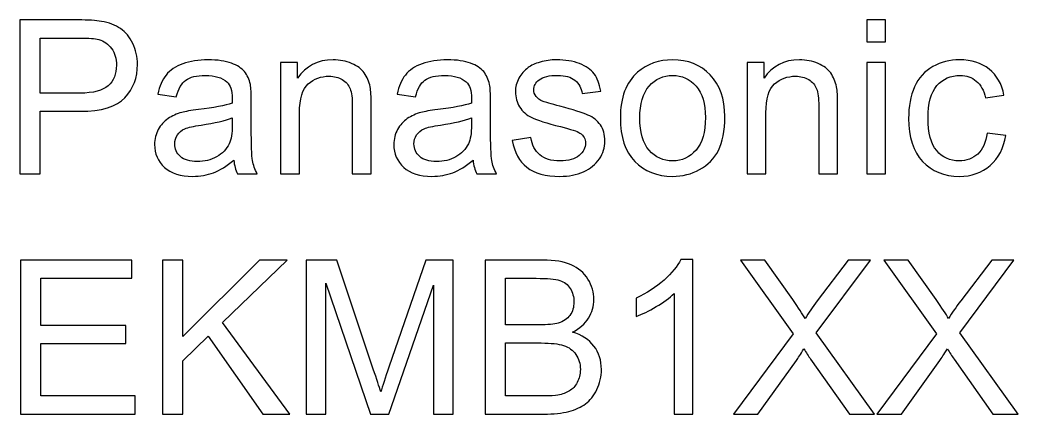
# Model space of a CAD drawing. Header units: inches. Extents: x -3.1 to 14.9, y -9.8 to 5.5.
# Drawn here: x -1.46 to -0.687, y 3.235 to 3.541 of the extents above; entities that cross this region are included whole.
import ezdxf

# ---------------------------------------------------------------- set-up
doc = ezdxf.new("R2010")
doc.units = ezdxf.units.IN
doc.header["$MEASUREMENT"] = 0
doc.layers.add('Layer 1', color=7, linetype='Continuous')

msp = doc.modelspace()

# ---------------------------------------------------------------- linework, layer by layer
at = {"layer": 'Layer 1', "color": 250}
for points, knots in [([(-1.46049, 3.42143), (-1.46049, 3.42143), (-1.46049, 3.54074), (-1.46049, 3.54074), (-1.46049, 3.54074), (-1.46049, 3.54074), (-1.41549, 3.54074), (-1.41549, 3.54074), (-1.41549, 3.54074), (-1.40757, 3.54074), (-1.40152, 3.54035), (-1.39735, 3.5396), (-1.39735, 3.5396), (-1.39149, 3.53863), (-1.38657, 3.53676), (-1.3826, 3.53402), (-1.3826, 3.53402), (-1.37866, 3.5313), (-1.37546, 3.52743), (-1.37305, 3.52252), (-1.37305, 3.52252), (-1.37063, 3.51757), (-1.36943, 3.51215), (-1.36943, 3.50624), (-1.36943, 3.50624), (-1.36943, 3.4961), (-1.37266, 3.48749), (-1.3791, 3.48046), (-1.3791, 3.48046), (-1.38557, 3.47346), (-1.39724, 3.46993), (-1.4141, 3.46993), (-1.4141, 3.46993), (-1.4141, 3.46993), (-1.44471, 3.46993), (-1.44471, 3.46993), (-1.44471, 3.46993), (-1.44471, 3.46993), (-1.44471, 3.42143), (-1.44471, 3.42143), (-1.44471, 3.42143), (-1.44471, 3.42143), (-1.46049, 3.42143), (-1.46049, 3.42143)], [0, 0, 0, 0, 0.083333, 0.083333, 0.083333, 0.083333, 0.166667, 0.166667, 0.166667, 0.166667, 0.25, 0.25, 0.25, 0.25, 0.333333, 0.333333, 0.333333, 0.333333, 0.416667, 0.416667, 0.416667, 0.416667, 0.5, 0.5, 0.5, 0.5, 0.583333, 0.583333, 0.583333, 0.583333, 0.666667, 0.666667, 0.666667, 0.666667, 0.75, 0.75, 0.75, 0.75, 0.833333, 0.833333, 0.833333, 0.833333, 1, 1, 1, 1]), ([(-0.80433, 3.52388), (-0.80433, 3.52388), (-0.80433, 3.54074), (-0.80433, 3.54074), (-0.80433, 3.54074), (-0.80433, 3.54074), (-0.78967, 3.54074), (-0.78967, 3.54074), (-0.78967, 3.54074), (-0.78967, 3.54074), (-0.78967, 3.52388), (-0.78967, 3.52388), (-0.78967, 3.52388), (-0.78967, 3.52388), (-0.80433, 3.52388), (-0.80433, 3.52388)], [0, 0, 0, 0, 0.2, 0.2, 0.2, 0.2, 0.4, 0.4, 0.4, 0.4, 0.6, 0.6, 0.6, 0.6, 1, 1, 1, 1]), ([(-1.44471, 3.48402), (-1.44471, 3.48402), (-1.41385, 3.48402), (-1.41385, 3.48402), (-1.41385, 3.48402), (-1.40366, 3.48402), (-1.39641, 3.48591), (-1.39213, 3.48971), (-1.39213, 3.48971), (-1.38785, 3.49352), (-1.38571, 3.49885), (-1.38571, 3.50574), (-1.38571, 3.50574), (-1.38571, 3.51074), (-1.38696, 3.51502), (-1.38949, 3.51857), (-1.38949, 3.51857), (-1.39202, 3.52213), (-1.39532, 3.52446), (-1.39946, 3.5256), (-1.39946, 3.5256), (-1.40213, 3.5263), (-1.40702, 3.52665), (-1.41419, 3.52665), (-1.41419, 3.52665), (-1.41419, 3.52665), (-1.44471, 3.52665), (-1.44471, 3.52665), (-1.44471, 3.52665), (-1.44471, 3.52665), (-1.44471, 3.48402), (-1.44471, 3.48402)], [0, 0, 0, 0, 0.111111, 0.111111, 0.111111, 0.111111, 0.222222, 0.222222, 0.222222, 0.222222, 0.333333, 0.333333, 0.333333, 0.333333, 0.444444, 0.444444, 0.444444, 0.444444, 0.555556, 0.555556, 0.555556, 0.555556, 0.666667, 0.666667, 0.666667, 0.666667, 0.777778, 0.777778, 0.777778, 0.777778, 1, 1, 1, 1]), ([(-1.2948, 3.4321), (-1.30024, 3.42749), (-1.30546, 3.42424), (-1.31046, 3.42232), (-1.31046, 3.42232), (-1.31549, 3.42043), (-1.32088, 3.41949), (-1.32663, 3.41949), (-1.32663, 3.41949), (-1.33613, 3.41949), (-1.34341, 3.4218), (-1.34852, 3.42643), (-1.34852, 3.42643), (-1.3536, 3.43107), (-1.35616, 3.43702), (-1.35616, 3.44421), (-1.35616, 3.44421), (-1.35616, 3.44846), (-1.35521, 3.45232), (-1.35327, 3.45582), (-1.35327, 3.45582), (-1.35135, 3.45932), (-1.34882, 3.46213), (-1.34571, 3.46424), (-1.34571, 3.46424), (-1.34257, 3.46635), (-1.33907, 3.46796), (-1.33516, 3.46904), (-1.33516, 3.46904), (-1.3323, 3.4698), (-1.32796, 3.47054), (-1.32216, 3.47124), (-1.32216, 3.47124), (-1.31032, 3.47265), (-1.3016, 3.47432), (-1.29602, 3.4763), (-1.29602, 3.4763), (-1.29596, 3.4783), (-1.29594, 3.47957), (-1.29594, 3.4801), (-1.29594, 3.4801), (-1.29594, 3.48607), (-1.29732, 3.4903), (-1.3001, 3.49271), (-1.3001, 3.49271), (-1.30382, 3.49604), (-1.30941, 3.49768), (-1.31677, 3.49768), (-1.31677, 3.49768), (-1.32366, 3.49768), (-1.32874, 3.49649), (-1.33205, 3.49407), (-1.33205, 3.49407), (-1.33532, 3.49165), (-1.33774, 3.48738), (-1.33932, 3.48124), (-1.33932, 3.48124), (-1.33932, 3.48124), (-1.35363, 3.48321), (-1.35363, 3.48321), (-1.35363, 3.48321), (-1.35232, 3.48932), (-1.35019, 3.4943), (-1.34721, 3.49804), (-1.34721, 3.49804), (-1.34424, 3.50182), (-1.33991, 3.50474), (-1.33427, 3.50676), (-1.33427, 3.50676), (-1.32863, 3.5088), (-1.3221, 3.50982), (-1.31466, 3.50982), (-1.31466, 3.50982), (-1.30727, 3.50982), (-1.3013, 3.50893), (-1.29669, 3.50721), (-1.29669, 3.50721), (-1.29207, 3.50546), (-1.28869, 3.5033), (-1.28649, 3.50065), (-1.28649, 3.50065), (-1.28432, 3.49802), (-1.28282, 3.49471), (-1.28194, 3.49068), (-1.28194, 3.49068), (-1.28146, 3.48818), (-1.28121, 3.48368), (-1.28121, 3.47718), (-1.28121, 3.47718), (-1.28121, 3.47718), (-1.28121, 3.45765), (-1.28121, 3.45765), (-1.28121, 3.45765), (-1.28121, 3.44402), (-1.28091, 3.43541), (-1.28027, 3.43182), (-1.28027, 3.43182), (-1.27966, 3.42821), (-1.27841, 3.42474), (-1.27657, 3.42143), (-1.27657, 3.42143), (-1.27657, 3.42143), (-1.29188, 3.42143), (-1.29188, 3.42143), (-1.29188, 3.42143), (-1.29338, 3.42446), (-1.29438, 3.42802), (-1.2948, 3.4321)], [0, 0, 0, 0, 0.035714, 0.035714, 0.035714, 0.035714, 0.071429, 0.071429, 0.071429, 0.071429, 0.107143, 0.107143, 0.107143, 0.107143, 0.142857, 0.142857, 0.142857, 0.142857, 0.178571, 0.178571, 0.178571, 0.178571, 0.214286, 0.214286, 0.214286, 0.214286, 0.25, 0.25, 0.25, 0.25, 0.285714, 0.285714, 0.285714, 0.285714, 0.321429, 0.321429, 0.321429, 0.321429, 0.357143, 0.357143, 0.357143, 0.357143, 0.392857, 0.392857, 0.392857, 0.392857, 0.428571, 0.428571, 0.428571, 0.428571, 0.464286, 0.464286, 0.464286, 0.464286, 0.5, 0.5, 0.5, 0.5, 0.535714, 0.535714, 0.535714, 0.535714, 0.571429, 0.571429, 0.571429, 0.571429, 0.607143, 0.607143, 0.607143, 0.607143, 0.642857, 0.642857, 0.642857, 0.642857, 0.678571, 0.678571, 0.678571, 0.678571, 0.714286, 0.714286, 0.714286, 0.714286, 0.75, 0.75, 0.75, 0.75, 0.785714, 0.785714, 0.785714, 0.785714, 0.821429, 0.821429, 0.821429, 0.821429, 0.857143, 0.857143, 0.857143, 0.857143, 0.892857, 0.892857, 0.892857, 0.892857, 0.928571, 0.928571, 0.928571, 0.928571, 1, 1, 1, 1]), ([(-1.25849, 3.42143), (-1.25849, 3.42143), (-1.25849, 3.50785), (-1.25849, 3.50785), (-1.25849, 3.50785), (-1.25849, 3.50785), (-1.24533, 3.50785), (-1.24533, 3.50785), (-1.24533, 3.50785), (-1.24533, 3.50785), (-1.24533, 3.49557), (-1.24533, 3.49557), (-1.24533, 3.49557), (-1.23896, 3.50507), (-1.2298, 3.50982), (-1.21783, 3.50982), (-1.21783, 3.50982), (-1.2126, 3.50982), (-1.20783, 3.50888), (-1.20346, 3.50702), (-1.20346, 3.50702), (-1.19907, 3.50513), (-1.19583, 3.50268), (-1.19366, 3.49963), (-1.19366, 3.49963), (-1.19146, 3.4966), (-1.18996, 3.49299), (-1.18907, 3.48882), (-1.18907, 3.48882), (-1.18855, 3.4861), (-1.18827, 3.48135), (-1.18827, 3.47457), (-1.18827, 3.47457), (-1.18827, 3.47457), (-1.18827, 3.42143), (-1.18827, 3.42143), (-1.18827, 3.42143), (-1.18827, 3.42143), (-1.20294, 3.42143), (-1.20294, 3.42143), (-1.20294, 3.42143), (-1.20294, 3.42143), (-1.20294, 3.47402), (-1.20294, 3.47402), (-1.20294, 3.47402), (-1.20294, 3.47996), (-1.20349, 3.48443), (-1.20463, 3.48741), (-1.20463, 3.48741), (-1.20577, 3.49035), (-1.2078, 3.49271), (-1.21069, 3.49446), (-1.21069, 3.49446), (-1.2136, 3.49624), (-1.21699, 3.49713), (-1.22091, 3.49713), (-1.22091, 3.49713), (-1.22716, 3.49713), (-1.23252, 3.49513), (-1.23707, 3.49118), (-1.23707, 3.49118), (-1.2416, 3.48721), (-1.24385, 3.47971), (-1.24385, 3.46863), (-1.24385, 3.46863), (-1.24385, 3.46863), (-1.24385, 3.42143), (-1.24385, 3.42143), (-1.24385, 3.42143), (-1.24385, 3.42143), (-1.25849, 3.42143), (-1.25849, 3.42143)], [0, 0, 0, 0, 0.052632, 0.052632, 0.052632, 0.052632, 0.105263, 0.105263, 0.105263, 0.105263, 0.157895, 0.157895, 0.157895, 0.157895, 0.210526, 0.210526, 0.210526, 0.210526, 0.263158, 0.263158, 0.263158, 0.263158, 0.315789, 0.315789, 0.315789, 0.315789, 0.368421, 0.368421, 0.368421, 0.368421, 0.421053, 0.421053, 0.421053, 0.421053, 0.473684, 0.473684, 0.473684, 0.473684, 0.526316, 0.526316, 0.526316, 0.526316, 0.578947, 0.578947, 0.578947, 0.578947, 0.631579, 0.631579, 0.631579, 0.631579, 0.684211, 0.684211, 0.684211, 0.684211, 0.736842, 0.736842, 0.736842, 0.736842, 0.789474, 0.789474, 0.789474, 0.789474, 0.842105, 0.842105, 0.842105, 0.842105, 0.894737, 0.894737, 0.894737, 0.894737, 1, 1, 1, 1]), ([(-1.10941, 3.4321), (-1.11485, 3.42749), (-1.12008, 3.42424), (-1.12508, 3.42232), (-1.12508, 3.42232), (-1.13011, 3.42043), (-1.13549, 3.41949), (-1.14124, 3.41949), (-1.14124, 3.41949), (-1.15074, 3.41949), (-1.15802, 3.4218), (-1.16313, 3.42643), (-1.16313, 3.42643), (-1.16822, 3.43107), (-1.17077, 3.43702), (-1.17077, 3.44421), (-1.17077, 3.44421), (-1.17077, 3.44846), (-1.16983, 3.45232), (-1.16788, 3.45582), (-1.16788, 3.45582), (-1.16596, 3.45932), (-1.16344, 3.46213), (-1.16033, 3.46424), (-1.16033, 3.46424), (-1.15719, 3.46635), (-1.15369, 3.46796), (-1.14977, 3.46904), (-1.14977, 3.46904), (-1.14691, 3.4698), (-1.14258, 3.47054), (-1.13677, 3.47124), (-1.13677, 3.47124), (-1.12494, 3.47265), (-1.11622, 3.47432), (-1.11063, 3.4763), (-1.11063, 3.4763), (-1.11058, 3.4783), (-1.11055, 3.47957), (-1.11055, 3.4801), (-1.11055, 3.4801), (-1.11055, 3.48607), (-1.11194, 3.4903), (-1.11472, 3.49271), (-1.11472, 3.49271), (-1.11844, 3.49604), (-1.12402, 3.49768), (-1.13138, 3.49768), (-1.13138, 3.49768), (-1.13827, 3.49768), (-1.14335, 3.49649), (-1.14666, 3.49407), (-1.14666, 3.49407), (-1.14994, 3.49165), (-1.15235, 3.48738), (-1.15394, 3.48124), (-1.15394, 3.48124), (-1.15394, 3.48124), (-1.16824, 3.48321), (-1.16824, 3.48321), (-1.16824, 3.48321), (-1.16694, 3.48932), (-1.1648, 3.4943), (-1.16183, 3.49804), (-1.16183, 3.49804), (-1.15885, 3.50182), (-1.15452, 3.50474), (-1.14888, 3.50676), (-1.14888, 3.50676), (-1.14324, 3.5088), (-1.13672, 3.50982), (-1.12927, 3.50982), (-1.12927, 3.50982), (-1.12188, 3.50982), (-1.11591, 3.50893), (-1.1113, 3.50721), (-1.1113, 3.50721), (-1.10669, 3.50546), (-1.1033, 3.5033), (-1.10111, 3.50065), (-1.10111, 3.50065), (-1.09894, 3.49802), (-1.09744, 3.49471), (-1.09655, 3.49068), (-1.09655, 3.49068), (-1.09608, 3.48818), (-1.09583, 3.48368), (-1.09583, 3.47718), (-1.09583, 3.47718), (-1.09583, 3.47718), (-1.09583, 3.45765), (-1.09583, 3.45765), (-1.09583, 3.45765), (-1.09583, 3.44402), (-1.09552, 3.43541), (-1.09488, 3.43182), (-1.09488, 3.43182), (-1.09427, 3.42821), (-1.09302, 3.42474), (-1.09119, 3.42143), (-1.09119, 3.42143), (-1.09119, 3.42143), (-1.1065, 3.42143), (-1.1065, 3.42143), (-1.1065, 3.42143), (-1.108, 3.42446), (-1.109, 3.42802), (-1.10941, 3.4321)], [0, 0, 0, 0, 0.035714, 0.035714, 0.035714, 0.035714, 0.071429, 0.071429, 0.071429, 0.071429, 0.107143, 0.107143, 0.107143, 0.107143, 0.142857, 0.142857, 0.142857, 0.142857, 0.178571, 0.178571, 0.178571, 0.178571, 0.214286, 0.214286, 0.214286, 0.214286, 0.25, 0.25, 0.25, 0.25, 0.285714, 0.285714, 0.285714, 0.285714, 0.321429, 0.321429, 0.321429, 0.321429, 0.357143, 0.357143, 0.357143, 0.357143, 0.392857, 0.392857, 0.392857, 0.392857, 0.428571, 0.428571, 0.428571, 0.428571, 0.464286, 0.464286, 0.464286, 0.464286, 0.5, 0.5, 0.5, 0.5, 0.535714, 0.535714, 0.535714, 0.535714, 0.571429, 0.571429, 0.571429, 0.571429, 0.607143, 0.607143, 0.607143, 0.607143, 0.642857, 0.642857, 0.642857, 0.642857, 0.678571, 0.678571, 0.678571, 0.678571, 0.714286, 0.714286, 0.714286, 0.714286, 0.75, 0.75, 0.75, 0.75, 0.785714, 0.785714, 0.785714, 0.785714, 0.821429, 0.821429, 0.821429, 0.821429, 0.857143, 0.857143, 0.857143, 0.857143, 0.892857, 0.892857, 0.892857, 0.892857, 0.928571, 0.928571, 0.928571, 0.928571, 1, 1, 1, 1]), ([(-1.07897, 3.44724), (-1.07897, 3.44724), (-1.0645, 3.44952), (-1.0645, 3.44952), (-1.0645, 3.44952), (-1.06369, 3.44371), (-1.06141, 3.43927), (-1.05769, 3.43615), (-1.05769, 3.43615), (-1.054, 3.43307), (-1.0488, 3.43152), (-1.04211, 3.43152), (-1.04211, 3.43152), (-1.03539, 3.43152), (-1.03039, 3.43291), (-1.02713, 3.43563), (-1.02713, 3.43563), (-1.02389, 3.43838), (-1.02224, 3.4416), (-1.02224, 3.44527), (-1.02224, 3.44527), (-1.02224, 3.4486), (-1.02369, 3.45118), (-1.02658, 3.4531), (-1.02658, 3.4531), (-1.02858, 3.45441), (-1.03358, 3.45604), (-1.04155, 3.45804), (-1.04155, 3.45804), (-1.05227, 3.46077), (-1.05974, 3.4631), (-1.06389, 3.4651), (-1.06389, 3.4651), (-1.06802, 3.46707), (-1.07119, 3.46982), (-1.07333, 3.47332), (-1.07333, 3.47332), (-1.07547, 3.47682), (-1.07655, 3.48068), (-1.07655, 3.48491), (-1.07655, 3.48491), (-1.07655, 3.48877), (-1.07566, 3.49232), (-1.07389, 3.4956), (-1.07389, 3.4956), (-1.07213, 3.49891), (-1.06972, 3.50163), (-1.06669, 3.5038), (-1.06669, 3.5038), (-1.06441, 3.50546), (-1.0613, 3.50691), (-1.05739, 3.50807), (-1.05739, 3.50807), (-1.05344, 3.50924), (-1.04922, 3.50982), (-1.04472, 3.50982), (-1.04472, 3.50982), (-1.03794, 3.50982), (-1.032, 3.50882), (-1.02686, 3.50688), (-1.02686, 3.50688), (-1.02172, 3.50493), (-1.01794, 3.5023), (-1.0155, 3.49896), (-1.0155, 3.49896), (-1.01305, 3.4956), (-1.01139, 3.49115), (-1.01047, 3.48557), (-1.01047, 3.48557), (-1.01047, 3.48557), (-1.02477, 3.4836), (-1.02477, 3.4836), (-1.02477, 3.4836), (-1.02544, 3.48804), (-1.02733, 3.49152), (-1.03044, 3.49402), (-1.03044, 3.49402), (-1.03355, 3.49652), (-1.03797, 3.49777), (-1.04366, 3.49777), (-1.04366, 3.49777), (-1.05039, 3.49777), (-1.05519, 3.49665), (-1.05805, 3.49443), (-1.05805, 3.49443), (-1.06094, 3.49221), (-1.06239, 3.4896), (-1.06239, 3.48663), (-1.06239, 3.48663), (-1.06239, 3.48471), (-1.06177, 3.48302), (-1.06058, 3.48149), (-1.06058, 3.48149), (-1.05939, 3.47991), (-1.05752, 3.47863), (-1.05497, 3.47757), (-1.05497, 3.47757), (-1.0535, 3.47704), (-1.04919, 3.4758), (-1.04202, 3.47385), (-1.04202, 3.47385), (-1.03166, 3.47107), (-1.02444, 3.46882), (-1.02036, 3.46704), (-1.02036, 3.46704), (-1.01624, 3.4653), (-1.01302, 3.46271), (-1.01069, 3.45935), (-1.01069, 3.45935), (-1.00836, 3.45599), (-1.00719, 3.45182), (-1.00719, 3.44682), (-1.00719, 3.44682), (-1.00719, 3.44193), (-1.00863, 3.43735), (-1.01147, 3.43302), (-1.01147, 3.43302), (-1.01433, 3.42871), (-1.01844, 3.42538), (-1.0238, 3.42302), (-1.0238, 3.42302), (-1.02916, 3.42065), (-1.03524, 3.41949), (-1.04202, 3.41949), (-1.04202, 3.41949), (-1.05327, 3.41949), (-1.06183, 3.42182), (-1.06772, 3.42649), (-1.06772, 3.42649), (-1.07361, 3.43115), (-1.07736, 3.43807), (-1.07897, 3.44724)], [0, 0, 0, 0, 0.029412, 0.029412, 0.029412, 0.029412, 0.058824, 0.058824, 0.058824, 0.058824, 0.088235, 0.088235, 0.088235, 0.088235, 0.117647, 0.117647, 0.117647, 0.117647, 0.147059, 0.147059, 0.147059, 0.147059, 0.176471, 0.176471, 0.176471, 0.176471, 0.205882, 0.205882, 0.205882, 0.205882, 0.235294, 0.235294, 0.235294, 0.235294, 0.264706, 0.264706, 0.264706, 0.264706, 0.294118, 0.294118, 0.294118, 0.294118, 0.323529, 0.323529, 0.323529, 0.323529, 0.352941, 0.352941, 0.352941, 0.352941, 0.382353, 0.382353, 0.382353, 0.382353, 0.411765, 0.411765, 0.411765, 0.411765, 0.441176, 0.441176, 0.441176, 0.441176, 0.470588, 0.470588, 0.470588, 0.470588, 0.5, 0.5, 0.5, 0.5, 0.529412, 0.529412, 0.529412, 0.529412, 0.558824, 0.558824, 0.558824, 0.558824, 0.588235, 0.588235, 0.588235, 0.588235, 0.617647, 0.617647, 0.617647, 0.617647, 0.647059, 0.647059, 0.647059, 0.647059, 0.676471, 0.676471, 0.676471, 0.676471, 0.705882, 0.705882, 0.705882, 0.705882, 0.735294, 0.735294, 0.735294, 0.735294, 0.764706, 0.764706, 0.764706, 0.764706, 0.794118, 0.794118, 0.794118, 0.794118, 0.823529, 0.823529, 0.823529, 0.823529, 0.852941, 0.852941, 0.852941, 0.852941, 0.882353, 0.882353, 0.882353, 0.882353, 0.911765, 0.911765, 0.911765, 0.911765, 0.941176, 0.941176, 0.941176, 0.941176, 1, 1, 1, 1]), ([(-0.99524, 3.46465), (-0.99524, 3.48065), (-0.9908, 3.49252), (-0.98188, 3.50021), (-0.98188, 3.50021), (-0.97446, 3.5066), (-0.96541, 3.50982), (-0.95472, 3.50982), (-0.95472, 3.50982), (-0.94283, 3.50982), (-0.93311, 3.50593), (-0.92558, 3.49813), (-0.92558, 3.49813), (-0.91802, 3.49035), (-0.91427, 3.4796), (-0.91427, 3.46588), (-0.91427, 3.46588), (-0.91427, 3.45474), (-0.91594, 3.44599), (-0.91927, 3.43963), (-0.91927, 3.43963), (-0.92261, 3.43324), (-0.92747, 3.4283), (-0.93383, 3.42477), (-0.93383, 3.42477), (-0.94022, 3.42124), (-0.94716, 3.41949), (-0.95472, 3.41949), (-0.95472, 3.41949), (-0.9668, 3.41949), (-0.97658, 3.42335), (-0.98405, 3.43113), (-0.98405, 3.43113), (-0.99152, 3.43888), (-0.99524, 3.45004), (-0.99524, 3.46465)], [0, 0, 0, 0, 0.1, 0.1, 0.1, 0.1, 0.2, 0.2, 0.2, 0.2, 0.3, 0.3, 0.3, 0.3, 0.4, 0.4, 0.4, 0.4, 0.5, 0.5, 0.5, 0.5, 0.6, 0.6, 0.6, 0.6, 0.7, 0.7, 0.7, 0.7, 0.8, 0.8, 0.8, 0.8, 1, 1, 1, 1]), ([(-0.89708, 3.42143), (-0.89708, 3.42143), (-0.89708, 3.50785), (-0.89708, 3.50785), (-0.89708, 3.50785), (-0.89708, 3.50785), (-0.88391, 3.50785), (-0.88391, 3.50785), (-0.88391, 3.50785), (-0.88391, 3.50785), (-0.88391, 3.49557), (-0.88391, 3.49557), (-0.88391, 3.49557), (-0.87755, 3.50507), (-0.86839, 3.50982), (-0.85641, 3.50982), (-0.85641, 3.50982), (-0.85119, 3.50982), (-0.84641, 3.50888), (-0.84205, 3.50702), (-0.84205, 3.50702), (-0.83766, 3.50513), (-0.83441, 3.50268), (-0.83224, 3.49963), (-0.83224, 3.49963), (-0.83005, 3.4966), (-0.82855, 3.49299), (-0.82766, 3.48882), (-0.82766, 3.48882), (-0.82713, 3.4861), (-0.82686, 3.48135), (-0.82686, 3.47457), (-0.82686, 3.47457), (-0.82686, 3.47457), (-0.82686, 3.42143), (-0.82686, 3.42143), (-0.82686, 3.42143), (-0.82686, 3.42143), (-0.84152, 3.42143), (-0.84152, 3.42143), (-0.84152, 3.42143), (-0.84152, 3.42143), (-0.84152, 3.47402), (-0.84152, 3.47402), (-0.84152, 3.47402), (-0.84152, 3.47996), (-0.84208, 3.48443), (-0.84322, 3.48741), (-0.84322, 3.48741), (-0.84436, 3.49035), (-0.84639, 3.49271), (-0.84928, 3.49446), (-0.84928, 3.49446), (-0.85219, 3.49624), (-0.85558, 3.49713), (-0.8595, 3.49713), (-0.8595, 3.49713), (-0.86574, 3.49713), (-0.87111, 3.49513), (-0.87566, 3.49118), (-0.87566, 3.49118), (-0.88019, 3.48721), (-0.88244, 3.47971), (-0.88244, 3.46863), (-0.88244, 3.46863), (-0.88244, 3.46863), (-0.88244, 3.42143), (-0.88244, 3.42143), (-0.88244, 3.42143), (-0.88244, 3.42143), (-0.89708, 3.42143), (-0.89708, 3.42143)], [0, 0, 0, 0, 0.052632, 0.052632, 0.052632, 0.052632, 0.105263, 0.105263, 0.105263, 0.105263, 0.157895, 0.157895, 0.157895, 0.157895, 0.210526, 0.210526, 0.210526, 0.210526, 0.263158, 0.263158, 0.263158, 0.263158, 0.315789, 0.315789, 0.315789, 0.315789, 0.368421, 0.368421, 0.368421, 0.368421, 0.421053, 0.421053, 0.421053, 0.421053, 0.473684, 0.473684, 0.473684, 0.473684, 0.526316, 0.526316, 0.526316, 0.526316, 0.578947, 0.578947, 0.578947, 0.578947, 0.631579, 0.631579, 0.631579, 0.631579, 0.684211, 0.684211, 0.684211, 0.684211, 0.736842, 0.736842, 0.736842, 0.736842, 0.789474, 0.789474, 0.789474, 0.789474, 0.842105, 0.842105, 0.842105, 0.842105, 0.894737, 0.894737, 0.894737, 0.894737, 1, 1, 1, 1]), ([(-0.80433, 3.42143), (-0.80433, 3.42143), (-0.80433, 3.50785), (-0.80433, 3.50785), (-0.80433, 3.50785), (-0.80433, 3.50785), (-0.78967, 3.50785), (-0.78967, 3.50785), (-0.78967, 3.50785), (-0.78967, 3.50785), (-0.78967, 3.42143), (-0.78967, 3.42143), (-0.78967, 3.42143), (-0.78967, 3.42143), (-0.80433, 3.42143), (-0.80433, 3.42143)], [0, 0, 0, 0, 0.2, 0.2, 0.2, 0.2, 0.4, 0.4, 0.4, 0.4, 0.6, 0.6, 0.6, 0.6, 1, 1, 1, 1]), ([(-0.71097, 3.4531), (-0.71097, 3.4531), (-0.69658, 3.45121), (-0.69658, 3.45121), (-0.69658, 3.45121), (-0.69814, 3.4413), (-0.70217, 3.43352), (-0.70867, 3.42791), (-0.70867, 3.42791), (-0.71514, 3.4223), (-0.72311, 3.41949), (-0.73255, 3.41949), (-0.73255, 3.41949), (-0.74436, 3.41949), (-0.75389, 3.42335), (-0.76105, 3.43107), (-0.76105, 3.43107), (-0.76825, 3.4388), (-0.77186, 3.44988), (-0.77186, 3.46432), (-0.77186, 3.46432), (-0.77186, 3.47365), (-0.7703, 3.48182), (-0.76722, 3.48882), (-0.76722, 3.48882), (-0.76411, 3.49582), (-0.75941, 3.50107), (-0.75308, 3.50457), (-0.75308, 3.50457), (-0.74678, 3.50807), (-0.73989, 3.50982), (-0.73247, 3.50982), (-0.73247, 3.50982), (-0.72308, 3.50982), (-0.71539, 3.50743), (-0.70944, 3.50268), (-0.70944, 3.50268), (-0.70347, 3.49793), (-0.69964, 3.49121), (-0.69794, 3.48246), (-0.69794, 3.48246), (-0.69794, 3.48246), (-0.71219, 3.48027), (-0.71219, 3.48027), (-0.71219, 3.48027), (-0.71356, 3.48607), (-0.71594, 3.49043), (-0.71939, 3.49338), (-0.71939, 3.49338), (-0.72283, 3.4963), (-0.727, 3.49777), (-0.73189, 3.49777), (-0.73189, 3.49777), (-0.73928, 3.49777), (-0.74528, 3.49513), (-0.74989, 3.48982), (-0.74989, 3.48982), (-0.7545, 3.48454), (-0.7568, 3.47618), (-0.7568, 3.46474), (-0.7568, 3.46474), (-0.7568, 3.45313), (-0.75458, 3.44468), (-0.75011, 3.43941), (-0.75011, 3.43941), (-0.74567, 3.43415), (-0.73986, 3.43152), (-0.73269, 3.43152), (-0.73269, 3.43152), (-0.72694, 3.43152), (-0.72217, 3.4333), (-0.7183, 3.43682), (-0.7183, 3.43682), (-0.71444, 3.44035), (-0.712, 3.44577), (-0.71097, 3.4531)], [0, 0, 0, 0, 0.05, 0.05, 0.05, 0.05, 0.1, 0.1, 0.1, 0.1, 0.15, 0.15, 0.15, 0.15, 0.2, 0.2, 0.2, 0.2, 0.25, 0.25, 0.25, 0.25, 0.3, 0.3, 0.3, 0.3, 0.35, 0.35, 0.35, 0.35, 0.4, 0.4, 0.4, 0.4, 0.45, 0.45, 0.45, 0.45, 0.5, 0.5, 0.5, 0.5, 0.55, 0.55, 0.55, 0.55, 0.6, 0.6, 0.6, 0.6, 0.65, 0.65, 0.65, 0.65, 0.7, 0.7, 0.7, 0.7, 0.75, 0.75, 0.75, 0.75, 0.8, 0.8, 0.8, 0.8, 0.85, 0.85, 0.85, 0.85, 0.9, 0.9, 0.9, 0.9, 1, 1, 1, 1]), ([(-0.98019, 3.46465), (-0.98019, 3.45357), (-0.97777, 3.4453), (-0.97294, 3.4398), (-0.97294, 3.4398), (-0.96811, 3.43427), (-0.96202, 3.43152), (-0.95472, 3.43152), (-0.95472, 3.43152), (-0.94744, 3.43152), (-0.94138, 3.4343), (-0.93655, 3.43982), (-0.93655, 3.43982), (-0.93174, 3.44535), (-0.92933, 3.4538), (-0.92933, 3.46513), (-0.92933, 3.46513), (-0.92933, 3.47582), (-0.93174, 3.48393), (-0.93661, 3.48943), (-0.93661, 3.48943), (-0.94147, 3.49493), (-0.9475, 3.49768), (-0.95472, 3.49768), (-0.95472, 3.49768), (-0.96202, 3.49768), (-0.96811, 3.49493), (-0.97294, 3.48946), (-0.97294, 3.48946), (-0.97777, 3.48399), (-0.98019, 3.47571), (-0.98019, 3.46465)], [0, 0, 0, 0, 0.111111, 0.111111, 0.111111, 0.111111, 0.222222, 0.222222, 0.222222, 0.222222, 0.333333, 0.333333, 0.333333, 0.333333, 0.444444, 0.444444, 0.444444, 0.444444, 0.555556, 0.555556, 0.555556, 0.555556, 0.666667, 0.666667, 0.666667, 0.666667, 0.777778, 0.777778, 0.777778, 0.777778, 1, 1, 1, 1]), ([(-1.29602, 3.46482), (-1.30135, 3.46263), (-1.30932, 3.4608), (-1.31994, 3.45927), (-1.31994, 3.45927), (-1.32596, 3.45841), (-1.33024, 3.45743), (-1.33271, 3.45635), (-1.33271, 3.45635), (-1.33521, 3.45527), (-1.33716, 3.45368), (-1.33849, 3.45157), (-1.33849, 3.45157), (-1.33985, 3.44949), (-1.34055, 3.44718), (-1.34055, 3.44463), (-1.34055, 3.44463), (-1.34055, 3.44071), (-1.33905, 3.43746), (-1.3361, 3.43485), (-1.3361, 3.43485), (-1.33316, 3.43227), (-1.32882, 3.43096), (-1.32313, 3.43096), (-1.32313, 3.43096), (-1.31749, 3.43096), (-1.31246, 3.43218), (-1.30807, 3.43465), (-1.30807, 3.43465), (-1.30369, 3.43713), (-1.30044, 3.44052), (-1.29838, 3.4448), (-1.29838, 3.4448), (-1.2968, 3.4481), (-1.29602, 3.45299), (-1.29602, 3.45943), (-1.29602, 3.45943), (-1.29602, 3.45943), (-1.29602, 3.46482), (-1.29602, 3.46482)], [0, 0, 0, 0, 0.090909, 0.090909, 0.090909, 0.090909, 0.181818, 0.181818, 0.181818, 0.181818, 0.272727, 0.272727, 0.272727, 0.272727, 0.363636, 0.363636, 0.363636, 0.363636, 0.454545, 0.454545, 0.454545, 0.454545, 0.545455, 0.545455, 0.545455, 0.545455, 0.636364, 0.636364, 0.636364, 0.636364, 0.727273, 0.727273, 0.727273, 0.727273, 0.818182, 0.818182, 0.818182, 0.818182, 1, 1, 1, 1]), ([(-1.11063, 3.46482), (-1.11596, 3.46263), (-1.12394, 3.4608), (-1.13455, 3.45927), (-1.13455, 3.45927), (-1.14058, 3.45841), (-1.14485, 3.45743), (-1.14733, 3.45635), (-1.14733, 3.45635), (-1.14983, 3.45527), (-1.15177, 3.45368), (-1.15311, 3.45157), (-1.15311, 3.45157), (-1.15446, 3.44949), (-1.15516, 3.44718), (-1.15516, 3.44463), (-1.15516, 3.44463), (-1.15516, 3.44071), (-1.15366, 3.43746), (-1.15072, 3.43485), (-1.15072, 3.43485), (-1.14777, 3.43227), (-1.14344, 3.43096), (-1.13774, 3.43096), (-1.13774, 3.43096), (-1.13211, 3.43096), (-1.12708, 3.43218), (-1.12269, 3.43465), (-1.12269, 3.43465), (-1.1183, 3.43713), (-1.11505, 3.44052), (-1.113, 3.4448), (-1.113, 3.4448), (-1.11141, 3.4481), (-1.11063, 3.45299), (-1.11063, 3.45943), (-1.11063, 3.45943), (-1.11063, 3.45943), (-1.11063, 3.46482), (-1.11063, 3.46482)], [0, 0, 0, 0, 0.090909, 0.090909, 0.090909, 0.090909, 0.181818, 0.181818, 0.181818, 0.181818, 0.272727, 0.272727, 0.272727, 0.272727, 0.363636, 0.363636, 0.363636, 0.363636, 0.454545, 0.454545, 0.454545, 0.454545, 0.545455, 0.545455, 0.545455, 0.545455, 0.636364, 0.636364, 0.636364, 0.636364, 0.727273, 0.727273, 0.727273, 0.727273, 0.818182, 0.818182, 0.818182, 0.818182, 1, 1, 1, 1]), ([(-1.46016, 3.23524), (-1.46016, 3.23524), (-1.46016, 3.35454), (-1.46016, 3.35454), (-1.46016, 3.35454), (-1.46016, 3.35454), (-1.37391, 3.35454), (-1.37391, 3.35454), (-1.37391, 3.35454), (-1.37391, 3.35454), (-1.37391, 3.34046), (-1.37391, 3.34046), (-1.37391, 3.34046), (-1.37391, 3.34046), (-1.44438, 3.34046), (-1.44438, 3.34046), (-1.44438, 3.34046), (-1.44438, 3.34046), (-1.44438, 3.30393), (-1.44438, 3.30393), (-1.44438, 3.30393), (-1.44438, 3.30393), (-1.37838, 3.30393), (-1.37838, 3.30393), (-1.37838, 3.30393), (-1.37838, 3.30393), (-1.37838, 3.28993), (-1.37838, 3.28993), (-1.37838, 3.28993), (-1.37838, 3.28993), (-1.44438, 3.28993), (-1.44438, 3.28993), (-1.44438, 3.28993), (-1.44438, 3.28993), (-1.44438, 3.24932), (-1.44438, 3.24932), (-1.44438, 3.24932), (-1.44438, 3.24932), (-1.37113, 3.24932), (-1.37113, 3.24932), (-1.37113, 3.24932), (-1.37113, 3.24932), (-1.37113, 3.23524), (-1.37113, 3.23524), (-1.37113, 3.23524), (-1.37113, 3.23524), (-1.46016, 3.23524), (-1.46016, 3.23524)], [0, 0, 0, 0, 0.076923, 0.076923, 0.076923, 0.076923, 0.153846, 0.153846, 0.153846, 0.153846, 0.230769, 0.230769, 0.230769, 0.230769, 0.307692, 0.307692, 0.307692, 0.307692, 0.384615, 0.384615, 0.384615, 0.384615, 0.461538, 0.461538, 0.461538, 0.461538, 0.538462, 0.538462, 0.538462, 0.538462, 0.615385, 0.615385, 0.615385, 0.615385, 0.692308, 0.692308, 0.692308, 0.692308, 0.769231, 0.769231, 0.769231, 0.769231, 0.846154, 0.846154, 0.846154, 0.846154, 1, 1, 1, 1]), ([(-1.34999, 3.23524), (-1.34999, 3.23524), (-1.34999, 3.35454), (-1.34999, 3.35454), (-1.34999, 3.35454), (-1.34999, 3.35454), (-1.33419, 3.35454), (-1.33419, 3.35454), (-1.33419, 3.35454), (-1.33419, 3.35454), (-1.33419, 3.29538), (-1.33419, 3.29538), (-1.33419, 3.29538), (-1.33419, 3.29538), (-1.27494, 3.35454), (-1.27494, 3.35454), (-1.27494, 3.35454), (-1.27494, 3.35454), (-1.25355, 3.35454), (-1.25355, 3.35454), (-1.25355, 3.35454), (-1.25355, 3.35454), (-1.3036, 3.30621), (-1.3036, 3.30621), (-1.3036, 3.30621), (-1.3036, 3.30621), (-1.25135, 3.23524), (-1.25135, 3.23524), (-1.25135, 3.23524), (-1.25135, 3.23524), (-1.27219, 3.23524), (-1.27219, 3.23524), (-1.27219, 3.23524), (-1.27219, 3.23524), (-1.31466, 3.29563), (-1.31466, 3.29563), (-1.31466, 3.29563), (-1.31466, 3.29563), (-1.33419, 3.27657), (-1.33419, 3.27657), (-1.33419, 3.27657), (-1.33419, 3.27657), (-1.33419, 3.23524), (-1.33419, 3.23524), (-1.33419, 3.23524), (-1.33419, 3.23524), (-1.34999, 3.23524), (-1.34999, 3.23524)], [0, 0, 0, 0, 0.076923, 0.076923, 0.076923, 0.076923, 0.153846, 0.153846, 0.153846, 0.153846, 0.230769, 0.230769, 0.230769, 0.230769, 0.307692, 0.307692, 0.307692, 0.307692, 0.384615, 0.384615, 0.384615, 0.384615, 0.461538, 0.461538, 0.461538, 0.461538, 0.538462, 0.538462, 0.538462, 0.538462, 0.615385, 0.615385, 0.615385, 0.615385, 0.692308, 0.692308, 0.692308, 0.692308, 0.769231, 0.769231, 0.769231, 0.769231, 0.846154, 0.846154, 0.846154, 0.846154, 1, 1, 1, 1]), ([(-1.23866, 3.23524), (-1.23866, 3.23524), (-1.23866, 3.35454), (-1.23866, 3.35454), (-1.23866, 3.35454), (-1.23866, 3.35454), (-1.21488, 3.35454), (-1.21488, 3.35454), (-1.21488, 3.35454), (-1.21488, 3.35454), (-1.18666, 3.27007), (-1.18666, 3.27007), (-1.18666, 3.27007), (-1.18405, 3.26221), (-1.18213, 3.25632), (-1.18096, 3.25241), (-1.18096, 3.25241), (-1.1796, 3.25674), (-1.17749, 3.26313), (-1.1746, 3.27155), (-1.1746, 3.27155), (-1.1746, 3.27155), (-1.14605, 3.35454), (-1.14605, 3.35454), (-1.14605, 3.35454), (-1.14605, 3.35454), (-1.1248, 3.35454), (-1.1248, 3.35454), (-1.1248, 3.35454), (-1.1248, 3.35454), (-1.1248, 3.23524), (-1.1248, 3.23524), (-1.1248, 3.23524), (-1.1248, 3.23524), (-1.14002, 3.23524), (-1.14002, 3.23524), (-1.14002, 3.23524), (-1.14002, 3.23524), (-1.14002, 3.3351), (-1.14002, 3.3351), (-1.14002, 3.3351), (-1.14002, 3.3351), (-1.17469, 3.23524), (-1.17469, 3.23524), (-1.17469, 3.23524), (-1.17469, 3.23524), (-1.18894, 3.23524), (-1.18894, 3.23524), (-1.18894, 3.23524), (-1.18894, 3.23524), (-1.22344, 3.3368), (-1.22344, 3.3368), (-1.22344, 3.3368), (-1.22344, 3.3368), (-1.22344, 3.23524), (-1.22344, 3.23524), (-1.22344, 3.23524), (-1.22344, 3.23524), (-1.23866, 3.23524), (-1.23866, 3.23524)], [0, 0, 0, 0, 0.0625, 0.0625, 0.0625, 0.0625, 0.125, 0.125, 0.125, 0.125, 0.1875, 0.1875, 0.1875, 0.1875, 0.25, 0.25, 0.25, 0.25, 0.3125, 0.3125, 0.3125, 0.3125, 0.375, 0.375, 0.375, 0.375, 0.4375, 0.4375, 0.4375, 0.4375, 0.5, 0.5, 0.5, 0.5, 0.5625, 0.5625, 0.5625, 0.5625, 0.625, 0.625, 0.625, 0.625, 0.6875, 0.6875, 0.6875, 0.6875, 0.75, 0.75, 0.75, 0.75, 0.8125, 0.8125, 0.8125, 0.8125, 0.875, 0.875, 0.875, 0.875, 1, 1, 1, 1]), ([(-1.1, 3.23524), (-1.1, 3.23524), (-1.1, 3.35454), (-1.1, 3.35454), (-1.1, 3.35454), (-1.1, 3.35454), (-1.05522, 3.35454), (-1.05522, 3.35454), (-1.05522, 3.35454), (-1.04611, 3.35454), (-1.0388, 3.35332), (-1.0333, 3.35093), (-1.0333, 3.35093), (-1.02777, 3.34852), (-1.02347, 3.3448), (-1.02036, 3.33977), (-1.02036, 3.33977), (-1.01724, 3.33477), (-1.01566, 3.32952), (-1.01566, 3.32402), (-1.01566, 3.32402), (-1.01566, 3.31893), (-1.01705, 3.31413), (-1.01983, 3.30963), (-1.01983, 3.30963), (-1.02258, 3.30513), (-1.02677, 3.30149), (-1.03235, 3.29871), (-1.03235, 3.29871), (-1.02513, 3.2966), (-1.01961, 3.29299), (-1.01572, 3.28791), (-1.01572, 3.28791), (-1.01183, 3.2828), (-1.00989, 3.27677), (-1.00989, 3.26982), (-1.00989, 3.26982), (-1.00989, 3.26424), (-1.01108, 3.25905), (-1.01344, 3.25424), (-1.01344, 3.25424), (-1.0158, 3.24943), (-1.01872, 3.24574), (-1.02219, 3.24313), (-1.02219, 3.24313), (-1.02566, 3.24052), (-1.03002, 3.23857), (-1.03524, 3.23724), (-1.03524, 3.23724), (-1.04047, 3.23591), (-1.04689, 3.23524), (-1.0545, 3.23524), (-1.0545, 3.23524), (-1.0545, 3.23524), (-1.1, 3.23524), (-1.1, 3.23524)], [0, 0, 0, 0, 0.066667, 0.066667, 0.066667, 0.066667, 0.133333, 0.133333, 0.133333, 0.133333, 0.2, 0.2, 0.2, 0.2, 0.266667, 0.266667, 0.266667, 0.266667, 0.333333, 0.333333, 0.333333, 0.333333, 0.4, 0.4, 0.4, 0.4, 0.466667, 0.466667, 0.466667, 0.466667, 0.533333, 0.533333, 0.533333, 0.533333, 0.6, 0.6, 0.6, 0.6, 0.666667, 0.666667, 0.666667, 0.666667, 0.733333, 0.733333, 0.733333, 0.733333, 0.8, 0.8, 0.8, 0.8, 0.866667, 0.866667, 0.866667, 0.866667, 1, 1, 1, 1]), ([(-0.93894, 3.23524), (-0.93894, 3.23524), (-0.95358, 3.23524), (-0.95358, 3.23524), (-0.95358, 3.23524), (-0.95358, 3.23524), (-0.95358, 3.32857), (-0.95358, 3.32857), (-0.95358, 3.32857), (-0.95711, 3.32521), (-0.96172, 3.32185), (-0.96744, 3.31849), (-0.96744, 3.31849), (-0.97319, 3.31513), (-0.97833, 3.3126), (-0.98289, 3.31093), (-0.98289, 3.31093), (-0.98289, 3.31093), (-0.98289, 3.32507), (-0.98289, 3.32507), (-0.98289, 3.32507), (-0.97469, 3.32893), (-0.96752, 3.3336), (-0.96139, 3.33907), (-0.96139, 3.33907), (-0.95528, 3.34457), (-0.95091, 3.34988), (-0.94836, 3.35504), (-0.94836, 3.35504), (-0.94836, 3.35504), (-0.93894, 3.35504), (-0.93894, 3.35504), (-0.93894, 3.35504), (-0.93894, 3.35504), (-0.93894, 3.23524), (-0.93894, 3.23524)], [0, 0, 0, 0, 0.1, 0.1, 0.1, 0.1, 0.2, 0.2, 0.2, 0.2, 0.3, 0.3, 0.3, 0.3, 0.4, 0.4, 0.4, 0.4, 0.5, 0.5, 0.5, 0.5, 0.6, 0.6, 0.6, 0.6, 0.7, 0.7, 0.7, 0.7, 0.8, 0.8, 0.8, 0.8, 1, 1, 1, 1]), ([(-0.90761, 3.23524), (-0.90761, 3.23524), (-0.86144, 3.29741), (-0.86144, 3.29741), (-0.86144, 3.29741), (-0.86144, 3.29741), (-0.90214, 3.35454), (-0.90214, 3.35454), (-0.90214, 3.35454), (-0.90214, 3.35454), (-0.88336, 3.35454), (-0.88336, 3.35454), (-0.88336, 3.35454), (-0.88336, 3.35454), (-0.86169, 3.32393), (-0.86169, 3.32393), (-0.86169, 3.32393), (-0.85719, 3.3176), (-0.854, 3.31271), (-0.85211, 3.3093), (-0.85211, 3.3093), (-0.84944, 3.31363), (-0.8463, 3.31816), (-0.84267, 3.32288), (-0.84267, 3.32288), (-0.84267, 3.32288), (-0.81864, 3.35454), (-0.81864, 3.35454), (-0.81864, 3.35454), (-0.81864, 3.35454), (-0.80147, 3.35454), (-0.80147, 3.35454), (-0.80147, 3.35454), (-0.80147, 3.35454), (-0.84339, 3.29832), (-0.84339, 3.29832), (-0.84339, 3.29832), (-0.84339, 3.29832), (-0.79822, 3.23524), (-0.79822, 3.23524), (-0.79822, 3.23524), (-0.79822, 3.23524), (-0.81775, 3.23524), (-0.81775, 3.23524), (-0.81775, 3.23524), (-0.81775, 3.23524), (-0.84778, 3.2778), (-0.84778, 3.2778), (-0.84778, 3.2778), (-0.84947, 3.28024), (-0.85119, 3.28291), (-0.853, 3.28577), (-0.853, 3.28577), (-0.85567, 3.28143), (-0.85756, 3.27846), (-0.85869, 3.27682), (-0.85869, 3.27682), (-0.85869, 3.27682), (-0.88864, 3.23524), (-0.88864, 3.23524), (-0.88864, 3.23524), (-0.88864, 3.23524), (-0.90761, 3.23524), (-0.90761, 3.23524)], [0, 0, 0, 0, 0.058824, 0.058824, 0.058824, 0.058824, 0.117647, 0.117647, 0.117647, 0.117647, 0.176471, 0.176471, 0.176471, 0.176471, 0.235294, 0.235294, 0.235294, 0.235294, 0.294118, 0.294118, 0.294118, 0.294118, 0.352941, 0.352941, 0.352941, 0.352941, 0.411765, 0.411765, 0.411765, 0.411765, 0.470588, 0.470588, 0.470588, 0.470588, 0.529412, 0.529412, 0.529412, 0.529412, 0.588235, 0.588235, 0.588235, 0.588235, 0.647059, 0.647059, 0.647059, 0.647059, 0.705882, 0.705882, 0.705882, 0.705882, 0.764706, 0.764706, 0.764706, 0.764706, 0.823529, 0.823529, 0.823529, 0.823529, 0.882353, 0.882353, 0.882353, 0.882353, 1, 1, 1, 1]), ([(-0.79644, 3.23524), (-0.79644, 3.23524), (-0.75028, 3.29741), (-0.75028, 3.29741), (-0.75028, 3.29741), (-0.75028, 3.29741), (-0.79097, 3.35454), (-0.79097, 3.35454), (-0.79097, 3.35454), (-0.79097, 3.35454), (-0.77219, 3.35454), (-0.77219, 3.35454), (-0.77219, 3.35454), (-0.77219, 3.35454), (-0.75053, 3.32393), (-0.75053, 3.32393), (-0.75053, 3.32393), (-0.74603, 3.3176), (-0.74283, 3.31271), (-0.74094, 3.3093), (-0.74094, 3.3093), (-0.73828, 3.31363), (-0.73514, 3.31816), (-0.7315, 3.32288), (-0.7315, 3.32288), (-0.7315, 3.32288), (-0.70747, 3.35454), (-0.70747, 3.35454), (-0.70747, 3.35454), (-0.70747, 3.35454), (-0.6903, 3.35454), (-0.6903, 3.35454), (-0.6903, 3.35454), (-0.6903, 3.35454), (-0.73222, 3.29832), (-0.73222, 3.29832), (-0.73222, 3.29832), (-0.73222, 3.29832), (-0.68706, 3.23524), (-0.68706, 3.23524), (-0.68706, 3.23524), (-0.68706, 3.23524), (-0.70658, 3.23524), (-0.70658, 3.23524), (-0.70658, 3.23524), (-0.70658, 3.23524), (-0.73661, 3.2778), (-0.73661, 3.2778), (-0.73661, 3.2778), (-0.7383, 3.28024), (-0.74003, 3.28291), (-0.74183, 3.28577), (-0.74183, 3.28577), (-0.7445, 3.28143), (-0.74639, 3.27846), (-0.74753, 3.27682), (-0.74753, 3.27682), (-0.74753, 3.27682), (-0.77747, 3.23524), (-0.77747, 3.23524), (-0.77747, 3.23524), (-0.77747, 3.23524), (-0.79644, 3.23524), (-0.79644, 3.23524)], [0, 0, 0, 0, 0.058824, 0.058824, 0.058824, 0.058824, 0.117647, 0.117647, 0.117647, 0.117647, 0.176471, 0.176471, 0.176471, 0.176471, 0.235294, 0.235294, 0.235294, 0.235294, 0.294118, 0.294118, 0.294118, 0.294118, 0.352941, 0.352941, 0.352941, 0.352941, 0.411765, 0.411765, 0.411765, 0.411765, 0.470588, 0.470588, 0.470588, 0.470588, 0.529412, 0.529412, 0.529412, 0.529412, 0.588235, 0.588235, 0.588235, 0.588235, 0.647059, 0.647059, 0.647059, 0.647059, 0.705882, 0.705882, 0.705882, 0.705882, 0.764706, 0.764706, 0.764706, 0.764706, 0.823529, 0.823529, 0.823529, 0.823529, 0.882353, 0.882353, 0.882353, 0.882353, 1, 1, 1, 1]), ([(-1.08419, 3.30441), (-1.08419, 3.30441), (-1.05838, 3.30441), (-1.05838, 3.30441), (-1.05838, 3.30441), (-1.05141, 3.30441), (-1.04639, 3.30488), (-1.04333, 3.3058), (-1.04333, 3.3058), (-1.03933, 3.30699), (-1.0363, 3.30896), (-1.03427, 3.31174), (-1.03427, 3.31174), (-1.03224, 3.31452), (-1.03122, 3.31799), (-1.03122, 3.32216), (-1.03122, 3.32216), (-1.03122, 3.3261), (-1.03216, 3.3296), (-1.03405, 3.3326), (-1.03405, 3.3326), (-1.03597, 3.33563), (-1.03869, 3.33769), (-1.04219, 3.3388), (-1.04219, 3.3388), (-1.04572, 3.33991), (-1.05177, 3.34046), (-1.06035, 3.34046), (-1.06035, 3.34046), (-1.06035, 3.34046), (-1.08419, 3.34046), (-1.08419, 3.34046), (-1.08419, 3.34046), (-1.08419, 3.34046), (-1.08419, 3.30441), (-1.08419, 3.30441)], [0, 0, 0, 0, 0.1, 0.1, 0.1, 0.1, 0.2, 0.2, 0.2, 0.2, 0.3, 0.3, 0.3, 0.3, 0.4, 0.4, 0.4, 0.4, 0.5, 0.5, 0.5, 0.5, 0.6, 0.6, 0.6, 0.6, 0.7, 0.7, 0.7, 0.7, 0.8, 0.8, 0.8, 0.8, 1, 1, 1, 1]), ([(-1.08419, 3.24932), (-1.08419, 3.24932), (-1.0545, 3.24932), (-1.0545, 3.24932), (-1.0545, 3.24932), (-1.04939, 3.24932), (-1.0458, 3.24952), (-1.04374, 3.24988), (-1.04374, 3.24988), (-1.04011, 3.25055), (-1.03708, 3.25163), (-1.03463, 3.25316), (-1.03463, 3.25316), (-1.03219, 3.25466), (-1.03019, 3.25688), (-1.02861, 3.25977), (-1.02861, 3.25977), (-1.02705, 3.26269), (-1.02624, 3.26602), (-1.02624, 3.26982), (-1.02624, 3.26982), (-1.02624, 3.27427), (-1.02739, 3.27813), (-1.02966, 3.28143), (-1.02966, 3.28143), (-1.03194, 3.28471), (-1.03511, 3.28702), (-1.03916, 3.28835), (-1.03916, 3.28835), (-1.04319, 3.28966), (-1.04902, 3.29032), (-1.05661, 3.29032), (-1.05661, 3.29032), (-1.05661, 3.29032), (-1.08419, 3.29032), (-1.08419, 3.29032), (-1.08419, 3.29032), (-1.08419, 3.29032), (-1.08419, 3.24932), (-1.08419, 3.24932)], [0, 0, 0, 0, 0.090909, 0.090909, 0.090909, 0.090909, 0.181818, 0.181818, 0.181818, 0.181818, 0.272727, 0.272727, 0.272727, 0.272727, 0.363636, 0.363636, 0.363636, 0.363636, 0.454545, 0.454545, 0.454545, 0.454545, 0.545455, 0.545455, 0.545455, 0.545455, 0.636364, 0.636364, 0.636364, 0.636364, 0.727273, 0.727273, 0.727273, 0.727273, 0.818182, 0.818182, 0.818182, 0.818182, 1, 1, 1, 1])]:
    msp.add_open_spline(points, degree=3, knots=knots, dxfattribs=at)

doc.saveas('drawing.dxf')
